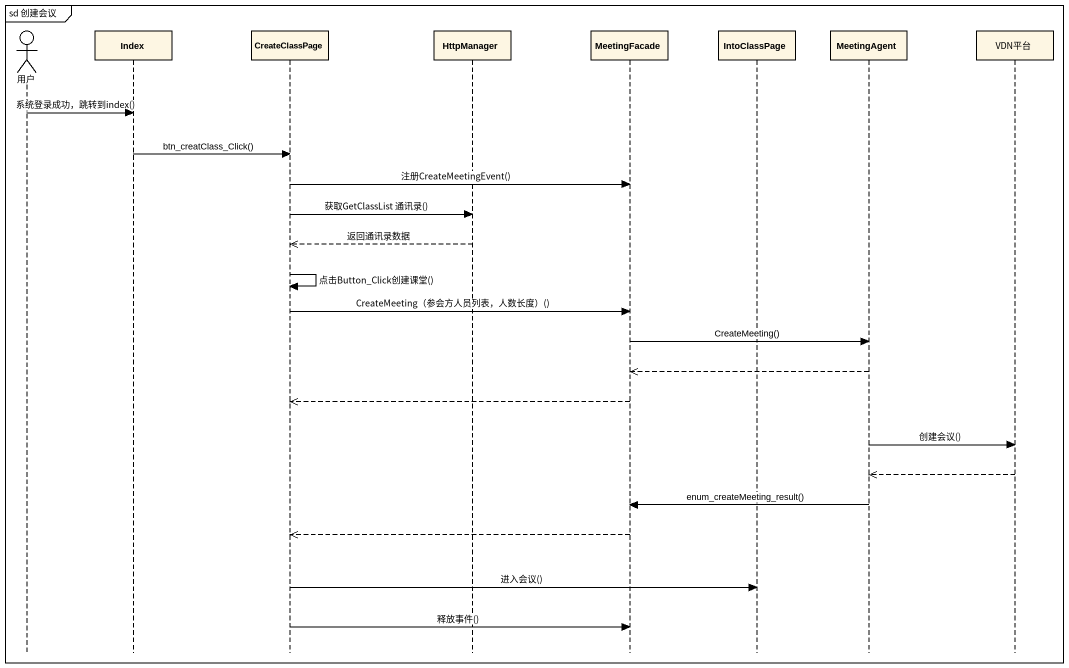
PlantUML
@startuml
mainframe sd 创建会议
hide footbox
actor 用户
participant Index
participant CreateClassPage
participant HttpManager
participant MeetingFacade
participant IntoClassPage
participant MeetingAgent
participant VDN平台

用户 -> Index : 系统登录成功，跳转到index()
Index -> CreateClassPage : btn_creatClass_Click()
CreateClassPage -> MeetingFacade : 注册CreateMeetingEvent()
CreateClassPage -> HttpManager : 获取GetClassList 通讯录()
HttpManager -->> CreateClassPage : 返回通讯录数据
CreateClassPage -> CreateClassPage : 点击Button_Click创建课堂()
CreateClassPage -> MeetingFacade : CreateMeeting（参会方人员列表，人数长度）()
MeetingFacade -> MeetingAgent : CreateMeeting()
MeetingAgent -->> MeetingFacade
MeetingFacade -->> CreateClassPage
MeetingAgent -> VDN平台 : 创建会议()
VDN平台 -->> MeetingAgent
MeetingAgent -> MeetingFacade : enum_createMeeting_result()
MeetingFacade -->> CreateClassPage
CreateClassPage -> IntoClassPage : 进入会议()
CreateClassPage -> MeetingFacade : 释放事件()
@enduml
